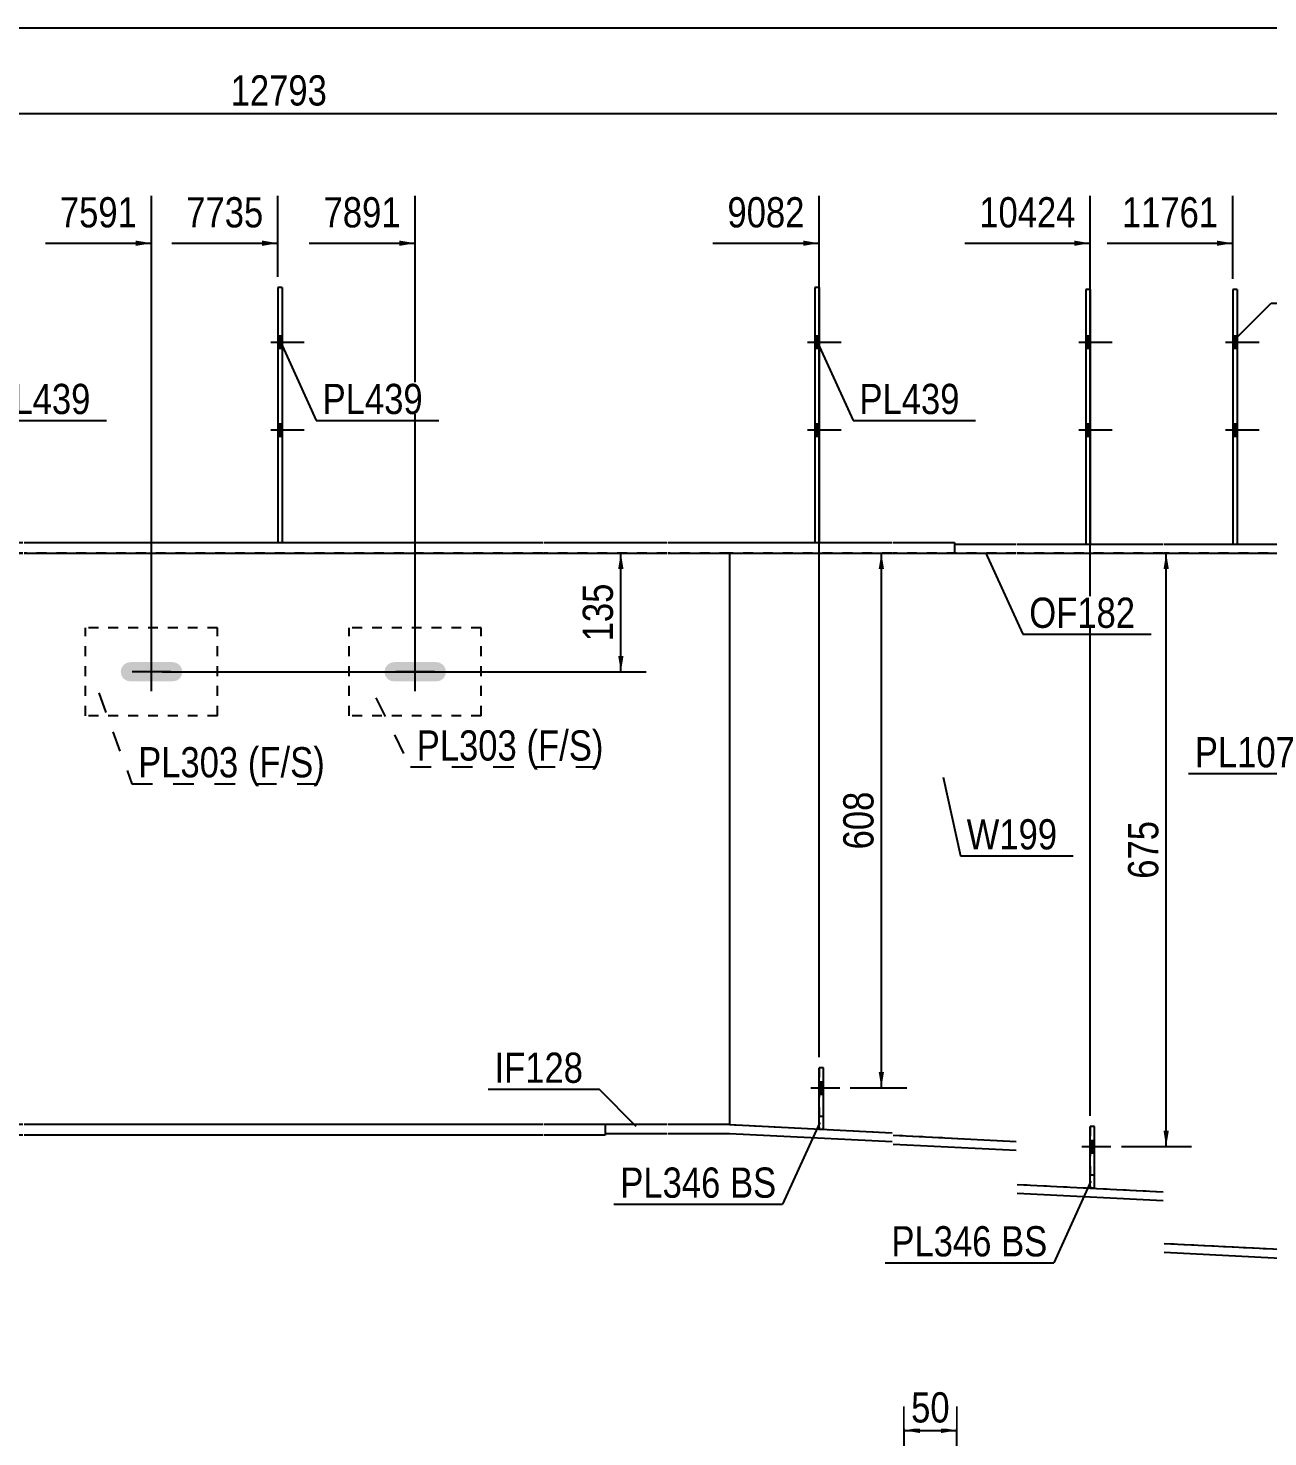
# Model space of a CAD drawing. Header units: millimetres. Extents: x -1016 to -614, y -194 to 83.
# Drawn here: x -851.2 to -733.7, y -50.4 to 83.1 of the extents above; entities that cross this region are included whole.
import ezdxf

# ---------------------------------------------------------------- set-up
doc = ezdxf.new("R2010")
doc.units = ezdxf.units.MM
doc.linetypes.add('DXK_LINE_DOT1', pattern=[1.8814, 0.9407, -0.9407])
doc.linetypes.add('DXK_LINE_DOT2', pattern=[3.9198, 1.9599, -1.9599])
doc.styles.add('Arial Narrow', font='ARIALN.TTF', dxfattribs={"height": 0.2})

# ---------------------------------------------------------------- blocks, each defined once
blk = doc.blocks.new('Unknown-623891766-10970')
at = {"color": 5, "linetype": 'Continuous'}
blk.add_line((-613.91, 83.08), (-1013.91, 83.08), dxfattribs=at)
blk = doc.blocks.new('Part-623891766-6404 - 6377')
at = {"color": 2, "linetype": 'Continuous'}
for p, q in [((-916.8, -20.83), (-925.98, -20.83)), ((-925.98, -20.83), (-925.98, -21.83)), ((-905.03, -20.83), (-916.7, -20.83)), ((-891.1, -20.83), (-904.93, -20.83)), ((-877.38, -20.83), (-891, -20.83)), ((-865.61, -20.83), (-877.28, -20.83)), ((-851.68, -20.83), (-865.51, -20.83)), ((-802.41, -20.83), (-851.58, -20.83)), ((-796.47, -20.83), (-802.31, -20.83)), ((-796.47, -20.83), (-796.47, -21.83)), ((-916.8, -21.83), (-925.98, -21.83)), ((-905.03, -21.83), (-916.7, -21.83)), ((-891.1, -21.83), (-904.93, -21.83)), ((-877.38, -21.83), (-891, -21.83)), ((-865.61, -21.83), (-877.28, -21.83)), ((-851.68, -21.83), (-865.51, -21.83)), ((-802.41, -21.83), (-851.58, -21.83)), ((-796.47, -21.83), (-802.31, -21.83))]:
    blk.add_line(p, q, dxfattribs=at)
blk = doc.blocks.new('Bolt-623891766-6524 - 6377')
at = {"color": 3, "linetype": 'DXK_LINE_DOT2'}
for p, q in [((-777, -17.35), (-774.25, -17.35)), ((-776.21, -16.77), (-775.79, -16.77)), ((-776.21, -17.94), (-775.79, -17.94))]:
    blk.add_line(p, q, dxfattribs=at)
blk = doc.blocks.new('Part-623891766-6395 - 6377')
at = {"color": 2, "linetype": 'Continuous'}
for p, q in [((-871.44, 34.33), (-865.61, 34.33)), ((-871.44, 34.33), (-871.44, 33.33)), ((-865.51, 34.33), (-851.68, 34.33)), ((-851.58, 34.33), (-802.41, 34.33)), ((-802.31, 34.33), (-790.64, 34.33)), ((-790.54, 34.33), (-769.29, 34.33)), ((-769.19, 34.33), (-763.36, 34.33)), ((-763.36, 34.33), (-763.36, 33.33)), ((-871.44, 33.33), (-865.61, 33.33)), ((-865.51, 33.33), (-851.68, 33.33)), ((-851.58, 33.33), (-802.41, 33.33)), ((-802.31, 33.33), (-790.64, 33.33)), ((-790.54, 33.33), (-769.29, 33.33)), ((-769.19, 33.33), (-763.36, 33.33))]:
    blk.add_line(p, q, dxfattribs=at)
blk = doc.blocks.new('Part-623891766-6466 - 6377')
at = {"color": 7, "linetype": 'DXK_LINE_DOT1'}
for p, q in [((-776.21, -15.44), (-776.21, -21.26)), ((-775.79, -15.44), (-776.21, -15.44)), ((-775.79, -21.27), (-775.79, -15.44)), ((-775.99, -21.27), (-775.79, -21.27))]:
    blk.add_line(p, q, dxfattribs=at)
blk = doc.blocks.new('Part-623891766-6402 - 6377')
at = {"color": 2, "linetype": 'Continuous'}
blk.add_line((-910.87, 33.33), (-910.87, -20.83), dxfattribs=at)
at = {"color": 7, "linetype": 'DXK_LINE_DOT1'}
for p, q in [((-905.03, 33.33), (-910.87, 33.33)), ((-891.1, 33.33), (-904.93, 33.33)), ((-877.38, 33.33), (-891, 33.33)), ((-865.61, 33.33), (-877.28, 33.33)), ((-851.68, 33.33), (-865.51, 33.33)), ((-802.41, 33.33), (-851.58, 33.33)), ((-790.64, 33.33), (-802.31, 33.33)), ((-784.69, 33.33), (-790.54, 33.33)), ((-784.69, 33.33), (-784.69, -20.83)), ((-905.03, -20.83), (-910.87, -20.83)), ((-891.1, -20.83), (-904.93, -20.83)), ((-877.38, -20.83), (-891, -20.83)), ((-865.61, -20.83), (-877.28, -20.83)), ((-851.68, -20.83), (-865.51, -20.83)), ((-802.41, -20.83), (-851.58, -20.83)), ((-790.64, -20.83), (-802.31, -20.83)), ((-784.69, -20.83), (-790.54, -20.83))]:
    blk.add_line(p, q, dxfattribs=at)
blk = doc.blocks.new('Part-623891766-6393 - 6377')
at = {"color": 2, "linetype": 'Continuous'}
for p, q in [((-763.36, 34.17), (-757.52, 34.17)), ((-763.36, 34.17), (-763.36, 33.33)), ((-757.42, 34.17), (-743.59, 34.17)), ((-743.49, 34.17), (-729.86, 34.17)), ((-729.76, 34.17), (-654.05, 34.17)), ((-654.05, 34.17), (-654.05, 33.33)), ((-763.36, 33.33), (-757.52, 33.33)), ((-757.42, 33.33), (-743.59, 33.33)), ((-743.49, 33.33), (-729.86, 33.33)), ((-729.76, 33.33), (-654.05, 33.33))]:
    blk.add_line(p, q, dxfattribs=at)
blk = doc.blocks.new('Part-623891766-6401 - 6377')
at = {"color": 2, "linetype": 'Continuous'}
for p, q in [((-784.69, 33.33), (-784.69, -20.83)), ((-720.94, 19.73), (-720.94, 33.33)), ((-720.94, 14.42), (-720.94, -33.33))]:
    blk.add_line(p, q, dxfattribs=at)
at = {"color": 7, "linetype": 'DXK_LINE_DOT1'}
for p, q in [((-769.29, 33.33), (-784.69, 33.33)), ((-757.52, 33.33), (-769.19, 33.33)), ((-743.59, 33.33), (-757.42, 33.33)), ((-729.86, 33.33), (-743.49, 33.33)), ((-720.94, 33.33), (-729.76, 33.33)), ((-720.94, 33.33), (-720.94, 14.42)), ((-784.69, -20.83), (-769.29, -21.6)), ((-769.19, -21.83), (-757.52, -22.42)), ((-757.42, -26.5), (-743.59, -27.19)), ((-743.49, -32.09), (-729.86, -32.78)), ((-729.76, -32.89), (-720.94, -33.33))]:
    blk.add_line(p, q, dxfattribs=at)
blk = doc.blocks.new('Part-623891766-6407 - 6377')
at = {"color": 2, "linetype": 'Continuous'}
for p, q in [((-790.64, -20.83), (-796.47, -20.83)), ((-796.47, -20.83), (-796.47, -21.67)), ((-784.69, -20.83), (-790.54, -20.83)), ((-784.69, -20.83), (-769.29, -21.6)), ((-796.47, -21.67), (-790.64, -21.67)), ((-790.54, -21.67), (-784.71, -21.67)), ((-784.71, -21.67), (-769.29, -22.44)), ((-769.19, -21.83), (-757.52, -22.42)), ((-769.19, -22.67), (-757.52, -23.25)), ((-757.42, -26.5), (-743.59, -27.19)), ((-757.42, -27.34), (-743.59, -28.03)), ((-743.49, -32.09), (-729.86, -32.78)), ((-743.49, -32.93), (-729.86, -33.61)), ((-729.76, -32.89), (-720.94, -33.33)), ((-720.94, -33.33), (-720.99, -34.17)), ((-729.76, -33.73), (-720.99, -34.17))]:
    blk.add_line(p, q, dxfattribs=at)
blk = doc.blocks.new('Bolt-623891766-6477 - 6377')
at = {"linetype": 'Continuous'}
blk.add_hatch(color=3, dxfattribs=at).paths.add_polyline_path([(-842.34, 22.43), (-842.41, 22.08), (-842.34, 21.73), (-842.14, 21.43), (-841.84, 21.24), (-841.49, 21.17), (-837.49, 21.17), (-837.14, 21.24), (-836.84, 21.43), (-836.64, 21.73), (-836.58, 22.08), (-836.64, 22.43), (-836.84, 22.73), (-837.14, 22.93), (-837.49, 23), (-841.49, 23), (-841.84, 22.93), (-842.14, 22.73)])
at = {"color": 3, "linetype": 'Continuous'}
for p, q in [((-839.49, 20.25), (-839.49, 23.92)), ((-837.66, 22.08), (-841.33, 22.08))]:
    blk.add_line(p, q, dxfattribs=at)
blk = doc.blocks.new('Bolt-623891766-6478 - 6377')
at = {"linetype": 'Continuous'}
blk.add_hatch(color=3, dxfattribs=at).paths.add_polyline_path([(-817.34, 22.43), (-817.41, 22.08), (-817.34, 21.73), (-817.14, 21.43), (-816.84, 21.24), (-816.49, 21.17), (-812.49, 21.17), (-812.14, 21.24), (-811.84, 21.43), (-811.64, 21.73), (-811.58, 22.08), (-811.64, 22.43), (-811.84, 22.73), (-812.14, 22.93), (-812.49, 23), (-816.49, 23), (-816.84, 22.93), (-817.14, 22.73)])
at = {"color": 3, "linetype": 'Continuous'}
for p, q in [((-814.49, 20.25), (-814.49, 23.92)), ((-812.66, 22.08), (-816.33, 22.08))]:
    blk.add_line(p, q, dxfattribs=at)
blk = doc.blocks.new('Part-623891766-6422 - 6377')
at = {"color": 7, "linetype": 'DXK_LINE_DOT1'}
for p, q in [((-833.24, 26.25), (-845.74, 26.25)), ((-845.74, 17.92), (-845.74, 26.25)), ((-833.24, 17.92), (-833.24, 26.25)), ((-833.24, 17.92), (-845.74, 17.92))]:
    blk.add_line(p, q, dxfattribs=at)
blk = doc.blocks.new('Bolt-623891766-6488 - 6377')
at = {"linetype": 'Continuous'}
for points in [[(-750.51, 52.75), (-750.51, 53.91), (-750.92, 53.91), (-750.92, 52.75)], [(-750.51, 52.75), (-750.51, 53.91), (-750.92, 53.91), (-750.92, 52.75)], [(-750.51, 44.41), (-750.51, 45.58), (-750.92, 45.58), (-750.92, 44.41)], [(-750.51, 44.41), (-750.51, 45.58), (-750.92, 45.58), (-750.92, 44.41)]]:
    blk.add_hatch(color=3, dxfattribs=at).paths.add_polyline_path(points)
at = {"color": 3, "linetype": 'Continuous'}
for p, q in [((-750.92, 53.91), (-750.51, 53.91)), ((-750.92, 53.91), (-750.51, 53.91)), ((-751.59, 53.33), (-748.42, 53.33)), ((-751.59, 53.33), (-748.42, 53.33)), ((-750.92, 52.75), (-750.51, 52.75)), ((-750.92, 52.75), (-750.51, 52.75)), ((-750.92, 45.58), (-750.51, 45.58)), ((-750.92, 45.58), (-750.51, 45.58)), ((-751.59, 45), (-748.42, 45)), ((-751.59, 45), (-748.42, 45)), ((-750.92, 44.41), (-750.51, 44.41)), ((-750.92, 44.41), (-750.51, 44.41))]:
    blk.add_line(p, q, dxfattribs=at)
blk = doc.blocks.new('Part-623891766-6424 - 6377')
at = {"color": 7, "linetype": 'DXK_LINE_DOT1'}
for p, q in [((-808.24, 26.25), (-820.74, 26.25)), ((-820.74, 17.92), (-820.74, 26.25)), ((-808.24, 17.92), (-808.24, 26.25)), ((-808.24, 17.92), (-820.74, 17.92))]:
    blk.add_line(p, q, dxfattribs=at)
blk = doc.blocks.new('Part-623891766-6426 - 6377')
at = {"color": 2, "linetype": 'Continuous'}
for p, q in [((-750.51, 58.33), (-750.92, 58.33)), ((-750.92, 58.33), (-750.92, 34.17)), ((-750.51, 58.33), (-750.51, 34.17))]:
    blk.add_line(p, q, dxfattribs=at)
at = {"color": 7, "linetype": 'DXK_LINE_DOT1'}
blk.add_line((-750.92, 34.17), (-750.51, 34.17), dxfattribs=at)
blk = doc.blocks.new('Bolt-623891766-6493 - 6377')
at = {"linetype": 'Continuous'}
for points in [[(-827.1, 52.75), (-827.1, 53.91), (-827.51, 53.91), (-827.51, 52.75)], [(-827.1, 52.75), (-827.1, 53.91), (-827.51, 53.91), (-827.51, 52.75)], [(-827.1, 44.41), (-827.1, 45.58), (-827.51, 45.58), (-827.51, 44.41)], [(-827.1, 44.41), (-827.1, 45.58), (-827.51, 45.58), (-827.51, 44.41)]]:
    blk.add_hatch(color=3, dxfattribs=at).paths.add_polyline_path(points)
at = {"color": 3, "linetype": 'Continuous'}
for p, q in [((-827.51, 53.91), (-827.1, 53.91)), ((-827.51, 53.91), (-827.1, 53.91)), ((-828.18, 53.33), (-825.01, 53.33)), ((-828.18, 53.33), (-825.01, 53.33)), ((-827.51, 52.75), (-827.1, 52.75)), ((-827.51, 52.75), (-827.1, 52.75)), ((-827.51, 45.58), (-827.1, 45.58)), ((-827.51, 45.58), (-827.1, 45.58)), ((-828.18, 45), (-825.01, 45)), ((-828.18, 45), (-825.01, 45)), ((-827.51, 44.41), (-827.1, 44.41)), ((-827.51, 44.41), (-827.1, 44.41))]:
    blk.add_line(p, q, dxfattribs=at)
blk = doc.blocks.new('Part-623891766-6430 - 6377')
at = {"color": 2, "linetype": 'Continuous'}
for p, q in [((-736.57, 58.33), (-736.99, 58.33)), ((-736.99, 58.33), (-736.99, 34.17)), ((-736.57, 58.33), (-736.57, 34.17))]:
    blk.add_line(p, q, dxfattribs=at)
at = {"color": 7, "linetype": 'DXK_LINE_DOT1'}
blk.add_line((-736.99, 34.17), (-736.57, 34.17), dxfattribs=at)
blk = doc.blocks.new('Part-623891766-6431 - 6377')
at = {"color": 2, "linetype": 'Continuous'}
for p, q in [((-827.1, 58.5), (-827.51, 58.5)), ((-827.51, 58.5), (-827.51, 34.33)), ((-827.1, 58.5), (-827.1, 34.33))]:
    blk.add_line(p, q, dxfattribs=at)
at = {"color": 7, "linetype": 'DXK_LINE_DOT1'}
blk.add_line((-827.51, 34.33), (-827.1, 34.33), dxfattribs=at)
blk = doc.blocks.new('Part-623891766-6455 - 6377')
at = {"color": 2, "linetype": 'Continuous'}
for p, q in [((-750.51, -26.83), (-750.51, -21)), ((-750.09, -21), (-750.51, -21)), ((-750.09, -26.83), (-750.09, -21)), ((-750.51, -26.83), (-750.09, -26.83))]:
    blk.add_line(p, q, dxfattribs=at)
at = {"color": 7, "linetype": 'DXK_LINE_DOT1'}
blk.add_line((-750.51, -25.58), (-750.09, -25.58), dxfattribs=at)
blk = doc.blocks.new('Part-623891766-6458 - 6377')
at = {"color": 7, "linetype": 'DXK_LINE_DOT1'}
for p, q in [((-750.51, -21), (-750.51, -26.83)), ((-750.09, -21), (-750.51, -21)), ((-750.09, -26.83), (-750.09, -21)), ((-750.51, -26.83), (-750.09, -26.83))]:
    blk.add_line(p, q, dxfattribs=at)
blk = doc.blocks.new('Part-623891766-6462 - 6377')
at = {"color": 2, "linetype": 'Continuous'}
for p, q in [((-776.21, 58.5), (-776.62, 58.5)), ((-776.62, 58.5), (-776.62, 34.33)), ((-776.21, 58.5), (-776.21, 34.33))]:
    blk.add_line(p, q, dxfattribs=at)
at = {"color": 7, "linetype": 'DXK_LINE_DOT1'}
blk.add_line((-776.62, 34.33), (-776.21, 34.33), dxfattribs=at)
blk = doc.blocks.new('Part-623891766-6463 - 6377')
at = {"color": 2, "linetype": 'Continuous'}
for p, q in [((-776.21, -21.26), (-776.21, -15.44)), ((-775.79, -15.44), (-776.21, -15.44)), ((-775.79, -21.27), (-775.79, -15.44)), ((-775.99, -21.27), (-775.79, -21.27))]:
    blk.add_line(p, q, dxfattribs=at)
at = {"color": 7, "linetype": 'DXK_LINE_DOT1'}
for p, q in [((-776.21, -20.02), (-775.79, -20.02)), ((-776.21, -21.27), (-776.21, -21.26)), ((-776.21, -21.27), (-775.99, -21.27))]:
    blk.add_line(p, q, dxfattribs=at)
blk = doc.blocks.new('Bolt-623891766-6513 - 6377')
at = {"linetype": 'Continuous'}
blk.add_hatch(color=3, dxfattribs=at).paths.add_polyline_path([(-750.09, -23.5), (-750.09, -22.33), (-750.51, -22.33), (-750.51, -23.5)])
at = {"color": 3, "linetype": 'Continuous'}
for p, q in [((-750.51, -22.33), (-750.09, -22.33)), ((-751.3, -22.92), (-748.55, -22.92)), ((-750.51, -23.5), (-750.09, -23.5))]:
    blk.add_line(p, q, dxfattribs=at)
blk = doc.blocks.new('Bolt-623891766-6516 - 6377')
at = {"color": 3, "linetype": 'DXK_LINE_DOT2'}
for p, q in [((-750.51, -22.33), (-750.09, -22.33)), ((-751.3, -22.92), (-748.55, -22.92)), ((-750.51, -23.5), (-750.09, -23.5))]:
    blk.add_line(p, q, dxfattribs=at)
blk = doc.blocks.new('Bolt-623891766-6520 - 6377')
at = {"linetype": 'Continuous'}
for points in [[(-776.21, 52.75), (-776.21, 53.91), (-776.62, 53.91), (-776.62, 52.75)], [(-776.21, 52.75), (-776.21, 53.91), (-776.62, 53.91), (-776.62, 52.75)], [(-776.21, 44.41), (-776.21, 45.58), (-776.62, 45.58), (-776.62, 44.41)], [(-776.21, 44.41), (-776.21, 45.58), (-776.62, 45.58), (-776.62, 44.41)]]:
    blk.add_hatch(color=3, dxfattribs=at).paths.add_polyline_path(points)
at = {"color": 3, "linetype": 'Continuous'}
for p, q in [((-776.62, 53.91), (-776.21, 53.91)), ((-776.62, 53.91), (-776.21, 53.91)), ((-777.29, 53.33), (-774.12, 53.33)), ((-777.29, 53.33), (-774.12, 53.33)), ((-776.62, 52.75), (-776.21, 52.75)), ((-776.62, 52.75), (-776.21, 52.75)), ((-776.62, 45.58), (-776.21, 45.58)), ((-776.62, 45.58), (-776.21, 45.58)), ((-777.29, 45), (-774.12, 45)), ((-777.29, 45), (-774.12, 45)), ((-776.62, 44.41), (-776.21, 44.41)), ((-776.62, 44.41), (-776.21, 44.41))]:
    blk.add_line(p, q, dxfattribs=at)
blk = doc.blocks.new('Bolt-623891766-6521 - 6377')
at = {"linetype": 'Continuous'}
blk.add_hatch(color=3, dxfattribs=at).paths.add_polyline_path([(-775.79, -17.94), (-775.79, -16.77), (-776.21, -16.77), (-776.21, -17.94)])
at = {"color": 3, "linetype": 'Continuous'}
for p, q in [((-777, -17.35), (-774.25, -17.35)), ((-776.21, -16.77), (-775.79, -16.77)), ((-776.21, -17.94), (-775.79, -17.94))]:
    blk.add_line(p, q, dxfattribs=at)
blk = doc.blocks.new('Bolt-623891766-19786 - 6377')
at = {"linetype": 'Continuous'}
for points in [[(-736.57, 52.75), (-736.57, 53.91), (-736.99, 53.91), (-736.99, 52.75)], [(-736.57, 52.75), (-736.57, 53.91), (-736.99, 53.91), (-736.99, 52.75)], [(-736.57, 44.41), (-736.57, 45.58), (-736.99, 45.58), (-736.99, 44.41)], [(-736.57, 44.41), (-736.57, 45.58), (-736.99, 45.58), (-736.99, 44.41)]]:
    blk.add_hatch(color=3, dxfattribs=at).paths.add_polyline_path(points)
at = {"color": 3, "linetype": 'Continuous'}
for p, q in [((-736.99, 53.91), (-736.57, 53.91)), ((-736.99, 53.91), (-736.57, 53.91)), ((-737.66, 53.33), (-734.49, 53.33)), ((-737.66, 53.33), (-734.49, 53.33)), ((-736.99, 52.75), (-736.57, 52.75)), ((-736.99, 52.75), (-736.57, 52.75)), ((-736.99, 45.58), (-736.57, 45.58)), ((-736.99, 45.58), (-736.57, 45.58)), ((-737.66, 45), (-734.49, 45)), ((-737.66, 45), (-734.49, 45)), ((-736.99, 44.41), (-736.57, 44.41)), ((-736.99, 44.41), (-736.57, 44.41))]:
    blk.add_line(p, q, dxfattribs=at)
blk = doc.blocks.new('StraightDimension-623891766-22740 - 6377')
at = {"color": 7, "linetype": 'Continuous'}
blk.add_line((-1000, 75), (-654.84, 75), dxfattribs=at)
at = {"color": 0}
blk.add_wipeout([(-822.25, 75.15), (-822.25, 79.35), (-832.59, 79.35), (-832.59, 75.15)], dxfattribs=at)
at = {"color": 3, "style": 'Arial Narrow'}
blk.add_text('12793', height=2.863, dxfattribs=at).set_placement((-831.99, 75.75))
blk = doc.blocks.new('StraightDimension-623891766-13396 - 6377')
at = {"linetype": 'Continuous'}
for points in [[(-743.55, 31.83), (-743.3, 33.33), (-743.05, 31.83)], [(-743.05, -21.42), (-743.3, -22.92), (-743.55, -21.42)]]:
    blk.add_hatch(color=7, dxfattribs=at).paths.add_polyline_path(points)
at = {"color": 7, "linetype": 'Continuous'}
for p, q in [((-746.22, 33.33), (-740.9, 33.33)), ((-743.3, -22.92), (-743.3, 33.33)), ((-747.55, -22.92), (-740.9, -22.92))]:
    blk.add_line(p, q, dxfattribs=at)
at = {"color": 0}
blk.add_wipeout([(-743.45, 8.55), (-747.65, 8.55), (-747.65, 1.87), (-743.45, 1.87)], dxfattribs=at)
at = {"color": 3, "style": 'Arial Narrow'}
blk.add_text('675', height=2.863, rotation=90.0002, dxfattribs=at).set_placement((-744.05, 2.47))
blk = doc.blocks.new('StraightDimension-623891766-24247 - 6377')
at = {"linetype": 'Continuous'}
blk.add_hatch(color=7, dxfattribs=at).paths.add_polyline_path([(-738.49, 62.95), (-736.99, 62.7), (-738.49, 62.45)])
at = {"color": 7, "linetype": 'Continuous'}
for p, q in [((-736.99, 59.33), (-736.99, 67.2)), ((-748.88, 62.7), (-736.99, 62.7))]:
    blk.add_line(p, q, dxfattribs=at)
at = {"color": 0}
blk.add_wipeout([(-737.76, 63.6), (-737.76, 67.8), (-748.1, 67.8), (-748.1, 63.6)], dxfattribs=at)
at = {"color": 3, "style": 'Arial Narrow'}
blk.add_text('11761', height=2.863, dxfattribs=at).set_placement((-747.5, 64.2))
blk = doc.blocks.new('StraightDimension-623891766-13107 - 6377')
at = {"linetype": 'Continuous'}
for points in [[(-795.25, 31.83), (-795, 33.33), (-794.75, 31.83)], [(-794.75, 23.58), (-795, 22.08), (-795.25, 23.58)]]:
    blk.add_hatch(color=7, dxfattribs=at).paths.add_polyline_path(points)
at = {"color": 7, "linetype": 'Continuous'}
for p, q in [((-807.05, 33.33), (-792.6, 33.33)), ((-795, 22.08), (-795, 33.33)), ((-838.49, 22.08), (-792.6, 22.08))]:
    blk.add_line(p, q, dxfattribs=at)
at = {"color": 0}
blk.add_wipeout([(-795.15, 31.05), (-799.35, 31.05), (-799.35, 24.37), (-795.15, 24.37)], dxfattribs=at)
at = {"color": 3, "style": 'Arial Narrow'}
blk.add_text('135', height=2.863, rotation=90.0002, dxfattribs=at).set_placement((-795.75, 24.97))
blk = doc.blocks.new('StraightDimension-623891766-13382 - 6377')
at = {"linetype": 'Continuous'}
for points in [[(-770.55, 31.83), (-770.3, 33.33), (-770.05, 31.83)], [(-770.05, -15.85), (-770.3, -17.35), (-770.55, -15.85)]]:
    blk.add_hatch(color=7, dxfattribs=at).paths.add_polyline_path(points)
at = {"color": 7, "linetype": 'Continuous'}
for p, q in [((-773.25, 33.33), (-767.9, 33.33)), ((-770.3, -17.35), (-770.3, 33.33)), ((-773.25, -17.35), (-767.9, -17.35))]:
    blk.add_line(p, q, dxfattribs=at)
at = {"color": 0}
blk.add_wipeout([(-770.45, 11.33), (-774.65, 11.33), (-774.65, 4.65), (-770.45, 4.65)], dxfattribs=at)
at = {"color": 3, "style": 'Arial Narrow'}
blk.add_text('608', height=2.863, rotation=90.0002, dxfattribs=at).set_placement((-771.05, 5.25))
blk = doc.blocks.new('StraightDimension-623891766-24248 - 6377')
at = {"linetype": 'Continuous'}
blk.add_hatch(color=7, dxfattribs=at).paths.add_polyline_path([(-752.01, 62.95), (-750.51, 62.7), (-752.01, 62.45)])
at = {"color": 7, "linetype": 'Continuous'}
for p, q in [((-750.51, -20), (-750.51, 67.2)), ((-762.4, 62.7), (-750.51, 62.7))]:
    blk.add_line(p, q, dxfattribs=at)
at = {"color": 0}
blk.add_wipeout([(-751.28, 63.6), (-751.28, 67.8), (-761.62, 67.8), (-761.62, 63.6)], dxfattribs=at)
at = {"color": 3, "style": 'Arial Narrow'}
blk.add_text('10424', height=2.863, dxfattribs=at).set_placement((-761.02, 64.2))
blk = doc.blocks.new('StraightDimension-623891766-24249 - 6377')
at = {"linetype": 'Continuous'}
blk.add_hatch(color=7, dxfattribs=at).paths.add_polyline_path([(-777.71, 62.95), (-776.21, 62.7), (-777.71, 62.45)])
at = {"color": 7, "linetype": 'Continuous'}
for p, q in [((-776.21, -14.44), (-776.21, 67.2)), ((-786.27, 62.7), (-776.21, 62.7))]:
    blk.add_line(p, q, dxfattribs=at)
at = {"color": 0}
blk.add_wipeout([(-776.98, 63.6), (-776.98, 67.8), (-785.49, 67.8), (-785.49, 63.6)], dxfattribs=at)
at = {"color": 3, "style": 'Arial Narrow'}
blk.add_text('9082', height=2.863, dxfattribs=at).set_placement((-784.89, 64.2))
blk = doc.blocks.new('StraightDimension-623891766-24250 - 6377')
at = {"linetype": 'Continuous'}
blk.add_hatch(color=7, dxfattribs=at).paths.add_polyline_path([(-815.99, 62.95), (-814.49, 62.7), (-815.99, 62.45)])
at = {"color": 7, "linetype": 'Continuous'}
for p, q in [((-814.49, 23.08), (-814.49, 67.2)), ((-824.55, 62.7), (-814.49, 62.7))]:
    blk.add_line(p, q, dxfattribs=at)
at = {"color": 0}
blk.add_wipeout([(-815.27, 63.6), (-815.27, 67.8), (-823.78, 67.8), (-823.78, 63.6)], dxfattribs=at)
at = {"color": 3, "style": 'Arial Narrow'}
blk.add_text('7891', height=2.863, dxfattribs=at).set_placement((-823.18, 64.2))
blk = doc.blocks.new('StraightDimension-623891766-24251 - 6377')
at = {"linetype": 'Continuous'}
blk.add_hatch(color=7, dxfattribs=at).paths.add_polyline_path([(-829.01, 62.95), (-827.51, 62.7), (-829.01, 62.45)])
at = {"color": 7, "linetype": 'Continuous'}
for p, q in [((-827.51, 59.5), (-827.51, 67.2)), ((-837.57, 62.7), (-827.51, 62.7))]:
    blk.add_line(p, q, dxfattribs=at)
at = {"color": 0}
blk.add_wipeout([(-828.29, 63.6), (-828.29, 67.8), (-836.8, 67.8), (-836.8, 63.6)], dxfattribs=at)
at = {"color": 3, "style": 'Arial Narrow'}
blk.add_text('7735', height=2.863, dxfattribs=at).set_placement((-836.2, 64.2))
blk = doc.blocks.new('StraightDimension-623891766-24252 - 6377')
at = {"linetype": 'Continuous'}
blk.add_hatch(color=7, dxfattribs=at).paths.add_polyline_path([(-840.99, 62.95), (-839.49, 62.7), (-840.99, 62.45)])
at = {"color": 7, "linetype": 'Continuous'}
for p, q in [((-839.49, 23.08), (-839.49, 67.2)), ((-849.55, 62.7), (-839.49, 62.7))]:
    blk.add_line(p, q, dxfattribs=at)
at = {"color": 0}
blk.add_wipeout([(-840.27, 63.6), (-840.27, 67.8), (-848.78, 67.8), (-848.78, 63.6)], dxfattribs=at)
at = {"color": 3, "style": 'Arial Narrow'}
blk.add_text('7591', height=2.863, dxfattribs=at).set_placement((-848.18, 64.2))
blk = doc.blocks.new('StraightDimension-623891766-16822 - 16602')
at = {"linetype": 'Continuous'}
for points in [[(-766.65, -50.06), (-768.15, -49.81), (-766.65, -49.56)], [(-764.65, -49.56), (-763.15, -49.81), (-764.65, -50.06)]]:
    blk.add_hatch(color=7, dxfattribs=at).paths.add_polyline_path(points)
at = {"color": 7, "linetype": 'Continuous'}
for p, q in [((-768.15, -60.69), (-768.15, -47.56)), ((-763.15, -60.69), (-763.15, -47.56)), ((-768.15, -49.81), (-763.15, -49.81))]:
    blk.add_line(p, q, dxfattribs=at)
at = {"color": 0}
blk.add_wipeout([(-763.22, -49.66), (-763.22, -45.46), (-768.08, -45.46), (-768.08, -49.66)], dxfattribs=at)
at = {"color": 3, "style": 'Arial Narrow'}
blk.add_text('50', height=2.863, dxfattribs=at).set_placement((-767.48, -49.06))
blk = doc.blocks.new('Mark-623891766-18956 - 6377')
at = {"color": 7, "linetype": 'Continuous'}
blk.add_line((-793.54, -21.01), (-797.07, -17.47), dxfattribs=at)
at = {"color": 0}
blk.add_wipeout([(-798.57, -16.87), (-798.57, -13.87), (-806.98, -13.87), (-806.98, -16.87)], dxfattribs=at)
blk.add_wipeout([(-798.57, -16.87), (-798.57, -13.87), (-806.98, -13.87), (-806.98, -16.87)], dxfattribs=at)
at = {"color": 7, "linetype": 'Continuous'}
blk.add_line((-807.58, -17.47), (-797.07, -17.47), dxfattribs=at)
at = {"color": 3, "style": 'Arial Narrow'}
blk.add_text('IF128', height=2.863, dxfattribs=at).set_placement((-806.98, -16.87))
blk = doc.blocks.new('MarkSet-623891766-18860 - 6377')
at = {"color": 0}
for points in [[(-731.07, 13.03), (-731.07, 16.03), (-740.58, 16.03), (-740.58, 13.03)], [(-725.79, 13.03), (-725.79, 16.03), (-730.17, 16.03), (-730.17, 13.03)]]:
    blk.add_wipeout(points, dxfattribs=at)
for points in [[(-731.07, 13.03), (-731.07, 16.03), (-740.58, 16.03), (-740.58, 13.03)], [(-725.79, 13.03), (-725.79, 16.03), (-730.17, 16.03), (-730.17, 13.03)]]:
    blk.add_wipeout(points, dxfattribs=at)
at = {"color": 7, "linetype": 'Continuous'}
for p in [(-721.66, 20.17), (-741.18, 12.43)]:
    blk.add_line(p, (-725.19, 12.43), dxfattribs=at)
at = {"color": 3, "style": 'Arial Narrow'}
for s, p in [('PL107', (-740.58, 13.03)), ('BS', (-730.17, 13.03))]:
    blk.add_text(s, height=2.863, dxfattribs=at).set_placement(p)
blk = doc.blocks.new('MarkSet-623891766-18871 - 6377')
at = {"color": 0}
for points in [[(-759.85, -33.32), (-759.85, -30.32), (-769.35, -30.32), (-769.35, -33.32)], [(-754.56, -33.32), (-754.56, -30.32), (-758.95, -30.32), (-758.95, -33.32)]]:
    blk.add_wipeout(points, dxfattribs=at)
for points in [[(-759.85, -33.32), (-759.85, -30.32), (-769.35, -30.32), (-769.35, -33.32)], [(-754.56, -33.32), (-754.56, -30.32), (-758.95, -30.32), (-758.95, -33.32)]]:
    blk.add_wipeout(points, dxfattribs=at)
at = {"color": 7, "linetype": 'Continuous'}
for p in [(-750.43, -26.19), (-769.95, -33.92)]:
    blk.add_line(p, (-753.96, -33.92), dxfattribs=at)
at = {"color": 3, "style": 'Arial Narrow'}
for s, p in [('PL346', (-769.35, -33.32)), ('BS', (-758.95, -33.32))]:
    blk.add_text(s, height=2.863, dxfattribs=at).set_placement(p)
blk = doc.blocks.new('MarkSet-623891766-18882 - 6377')
at = {"color": 0}
for points in [[(-785.55, -27.76), (-785.55, -24.76), (-795.05, -24.76), (-795.05, -27.76)], [(-780.26, -27.76), (-780.26, -24.76), (-784.65, -24.76), (-784.65, -27.76)]]:
    blk.add_wipeout(points, dxfattribs=at)
for points in [[(-785.55, -27.76), (-785.55, -24.76), (-795.05, -24.76), (-795.05, -27.76)], [(-780.26, -27.76), (-780.26, -24.76), (-784.65, -24.76), (-784.65, -27.76)]]:
    blk.add_wipeout(points, dxfattribs=at)
at = {"color": 7, "linetype": 'Continuous'}
for p in [(-776.13, -20.62), (-795.65, -28.36)]:
    blk.add_line(p, (-779.66, -28.36), dxfattribs=at)
at = {"color": 3, "style": 'Arial Narrow'}
for s, p in [('PL346', (-795.05, -27.76)), ('BS', (-784.65, -27.76))]:
    blk.add_text(s, height=2.863, dxfattribs=at).set_placement(p)
blk = doc.blocks.new('Mark-623891766-18935 - 6377')
at = {"color": 0}
blk.add_wipeout([(-746.23, 26.25), (-746.23, 29.25), (-756.28, 29.25), (-756.28, 26.25)], dxfattribs=at)
blk.add_wipeout([(-746.23, 26.25), (-746.23, 29.25), (-756.28, 29.25), (-756.28, 26.25)], dxfattribs=at)
at = {"color": 7, "linetype": 'Continuous'}
for p, q in [((-760.42, 33.38), (-756.88, 25.65)), ((-756.88, 25.65), (-744.73, 25.65))]:
    blk.add_line(p, q, dxfattribs=at)
at = {"color": 3, "style": 'Arial Narrow'}
blk.add_text('OF182', height=2.863, dxfattribs=at).set_placement((-756.28, 26.25))
blk = doc.blocks.new('Mark-623891766-18944 - 6377')
at = {"color": 0}
blk.add_wipeout([(-753.62, 5.25), (-753.62, 8.25), (-762.21, 8.25), (-762.21, 5.25)], dxfattribs=at)
blk.add_wipeout([(-753.62, 5.25), (-753.62, 8.25), (-762.21, 8.25), (-762.21, 5.25)], dxfattribs=at)
at = {"color": 7, "linetype": 'Continuous'}
for p, q in [((-764.43, 12.09), (-762.81, 4.65)), ((-762.81, 4.65), (-752.12, 4.65))]:
    blk.add_line(p, q, dxfattribs=at)
at = {"color": 3, "style": 'Arial Narrow'}
blk.add_text('W199', height=2.863, dxfattribs=at).set_placement((-762.21, 5.25))
blk = doc.blocks.new('Mark-623891766-18977 - 6377')
at = {"color": 0}
for points in [[(-831.26, 12.08), (-831.26, 15.08), (-840.76, 15.08), (-840.76, 12.08)], [(-823.06, 12.08), (-823.06, 15.08), (-830.36, 15.08), (-830.36, 12.08)]]:
    blk.add_wipeout(points, dxfattribs=at)
for points in [[(-831.26, 12.08), (-831.26, 15.08), (-840.76, 15.08), (-840.76, 12.08)], [(-823.06, 12.08), (-823.06, 15.08), (-830.36, 15.08), (-830.36, 12.08)]]:
    blk.add_wipeout(points, dxfattribs=at)
at = {"color": 7, "linetype": 'DXK_LINE_DOT2'}
for p, q in [((-844.5, 20.08), (-841.36, 11.48)), ((-841.36, 11.48), (-822.46, 11.48))]:
    blk.add_line(p, q, dxfattribs=at)
at = {"color": 3, "style": 'Arial Narrow'}
for s, p in [('PL303', (-840.76, 12.08)), ('(F/', (-830.36, 12.08)), ('S)', (-826.35, 12.08))]:
    blk.add_text(s, height=2.863, dxfattribs=at).set_placement(p)
blk = doc.blocks.new('Mark-623891766-18983 - 6377')
at = {"color": 0}
for points in [[(-804.84, 13.67), (-804.84, 16.67), (-814.35, 16.67), (-814.35, 13.67)], [(-796.65, 13.67), (-796.65, 16.67), (-803.94, 16.67), (-803.94, 13.67)]]:
    blk.add_wipeout(points, dxfattribs=at)
for points in [[(-804.84, 13.67), (-804.84, 16.67), (-814.35, 16.67), (-814.35, 13.67)], [(-796.65, 13.67), (-796.65, 16.67), (-803.94, 16.67), (-803.94, 13.67)]]:
    blk.add_wipeout(points, dxfattribs=at)
at = {"color": 7, "linetype": 'DXK_LINE_DOT2'}
for p, q in [((-818.22, 19.61), (-814.95, 13.07)), ((-814.95, 13.07), (-796.05, 13.07))]:
    blk.add_line(p, q, dxfattribs=at)
at = {"color": 3, "style": 'Arial Narrow'}
for s, p in [('PL303', (-814.35, 13.67)), ('(F/', (-803.94, 13.67)), ('S)', (-799.93, 13.67))]:
    blk.add_text(s, height=2.863, dxfattribs=at).set_placement(p)
blk = doc.blocks.new('Mark-623891766-18995 - 6377')
at = {"color": 0}
blk.add_wipeout([(-723.24, 57.61), (-723.24, 60.61), (-732.75, 60.61), (-732.75, 57.61)], dxfattribs=at)
blk.add_wipeout([(-723.24, 57.61), (-723.24, 60.61), (-732.75, 60.61), (-732.75, 57.61)], dxfattribs=at)
at = {"color": 7, "linetype": 'Continuous'}
for p, q in [((-736.88, 53.48), (-733.35, 57.01)), ((-733.35, 57.01), (-721.74, 57.01))]:
    blk.add_line(p, q, dxfattribs=at)
at = {"color": 3, "style": 'Arial Narrow'}
blk.add_text('PL422', height=2.863, dxfattribs=at).set_placement((-732.75, 57.61))
blk = doc.blocks.new('Mark-623891766-18998 - 6377')
at = {"color": 0}
blk.add_wipeout([(-813.77, 46.51), (-813.77, 49.51), (-823.27, 49.51), (-823.27, 46.51)], dxfattribs=at)
blk.add_wipeout([(-813.77, 46.51), (-813.77, 49.51), (-823.27, 49.51), (-823.27, 46.51)], dxfattribs=at)
at = {"color": 7, "linetype": 'Continuous'}
for p, q in [((-827.4, 53.64), (-823.87, 45.91)), ((-823.87, 45.91), (-812.27, 45.91))]:
    blk.add_line(p, q, dxfattribs=at)
at = {"color": 3, "style": 'Arial Narrow'}
blk.add_text('PL439', height=2.863, dxfattribs=at).set_placement((-823.27, 46.51))
blk = doc.blocks.new('Mark-623891766-19022 - 6377')
at = {"color": 0}
blk.add_wipeout([(-762.88, 46.51), (-762.88, 49.51), (-772.38, 49.51), (-772.38, 46.51)], dxfattribs=at)
blk.add_wipeout([(-762.88, 46.51), (-762.88, 49.51), (-772.38, 49.51), (-772.38, 46.51)], dxfattribs=at)
at = {"color": 7, "linetype": 'Continuous'}
for p, q in [((-776.51, 53.64), (-772.98, 45.91)), ((-772.98, 45.91), (-761.38, 45.91))]:
    blk.add_line(p, q, dxfattribs=at)
at = {"color": 3, "style": 'Arial Narrow'}
blk.add_text('PL439', height=2.863, dxfattribs=at).set_placement((-772.38, 46.51))
blk = doc.blocks.new('Mark-623891766-19025 - 6377')
at = {"color": 0}
blk.add_wipeout([(-845.26, 46.51), (-845.26, 49.51), (-854.77, 49.51), (-854.77, 46.51)], dxfattribs=at)
blk.add_wipeout([(-845.26, 46.51), (-845.26, 49.51), (-854.77, 49.51), (-854.77, 46.51)], dxfattribs=at)
at = {"color": 7, "linetype": 'Continuous'}
for p, q in [((-858.9, 53.64), (-855.37, 45.91)), ((-855.37, 45.91), (-843.76, 45.91))]:
    blk.add_line(p, q, dxfattribs=at)
at = {"color": 3, "style": 'Arial Narrow'}
blk.add_text('PL439', height=2.863, dxfattribs=at).set_placement((-854.77, 46.51))

msp = doc.modelspace()

# ---------------------------------------------------------------- block references
for name in ['Unknown-623891766-10970', 'Part-623891766-6431 - 6377', 'Part-623891766-6462 - 6377', 'Part-623891766-6426 - 6377', 'Part-623891766-6430 - 6377', 'Bolt-623891766-6493 - 6377', 'Bolt-623891766-6520 - 6377', 'Bolt-623891766-6488 - 6377', 'Bolt-623891766-19786 - 6377', 'Part-623891766-6395 - 6377', 'Part-623891766-6393 - 6377', 'Part-623891766-6402 - 6377', 'Part-623891766-6401 - 6377', 'Part-623891766-6422 - 6377', 'Part-623891766-6424 - 6377', 'Bolt-623891766-6477 - 6377', 'Bolt-623891766-6478 - 6377', 'Part-623891766-6466 - 6377', 'Part-623891766-6463 - 6377', 'Bolt-623891766-6524 - 6377', 'Bolt-623891766-6521 - 6377', 'Part-623891766-6404 - 6377', 'Part-623891766-6407 - 6377', 'Part-623891766-6455 - 6377', 'Part-623891766-6458 - 6377', 'Bolt-623891766-6513 - 6377', 'Bolt-623891766-6516 - 6377']:
    msp.add_blockref(name, (0, 0))

# ---------------------------------------------------------------- next in the draw order: block references
for name in ['StraightDimension-623891766-22740 - 6377', 'MarkSet-623891766-18871 - 6377', 'StraightDimension-623891766-16822 - 16602']:
    msp.add_blockref(name, (0, 0))

# ---------------------------------------------------------------- next in the draw order: block references
for name in ['StraightDimension-623891766-24252 - 6377', 'StraightDimension-623891766-24251 - 6377', 'StraightDimension-623891766-24249 - 6377', 'StraightDimension-623891766-24248 - 6377', 'StraightDimension-623891766-24247 - 6377', 'StraightDimension-623891766-13107 - 6377', 'StraightDimension-623891766-13382 - 6377', 'StraightDimension-623891766-13396 - 6377', 'Mark-623891766-18977 - 6377', 'Mark-623891766-18983 - 6377', 'Mark-623891766-18956 - 6377']:
    msp.add_blockref(name, (0, 0))

# ---------------------------------------------------------------- next in the draw order: block references
for name in ['StraightDimension-623891766-24250 - 6377', 'Mark-623891766-18995 - 6377', 'Mark-623891766-19025 - 6377', 'Mark-623891766-19022 - 6377', 'Mark-623891766-18935 - 6377', 'MarkSet-623891766-18860 - 6377', 'Mark-623891766-18944 - 6377', 'MarkSet-623891766-18882 - 6377']:
    msp.add_blockref(name, (0, 0))

# ---------------------------------------------------------------- next in the draw order: block references
msp.add_blockref('Mark-623891766-18998 - 6377', (0, 0))

doc.saveas('drawing.dxf')
